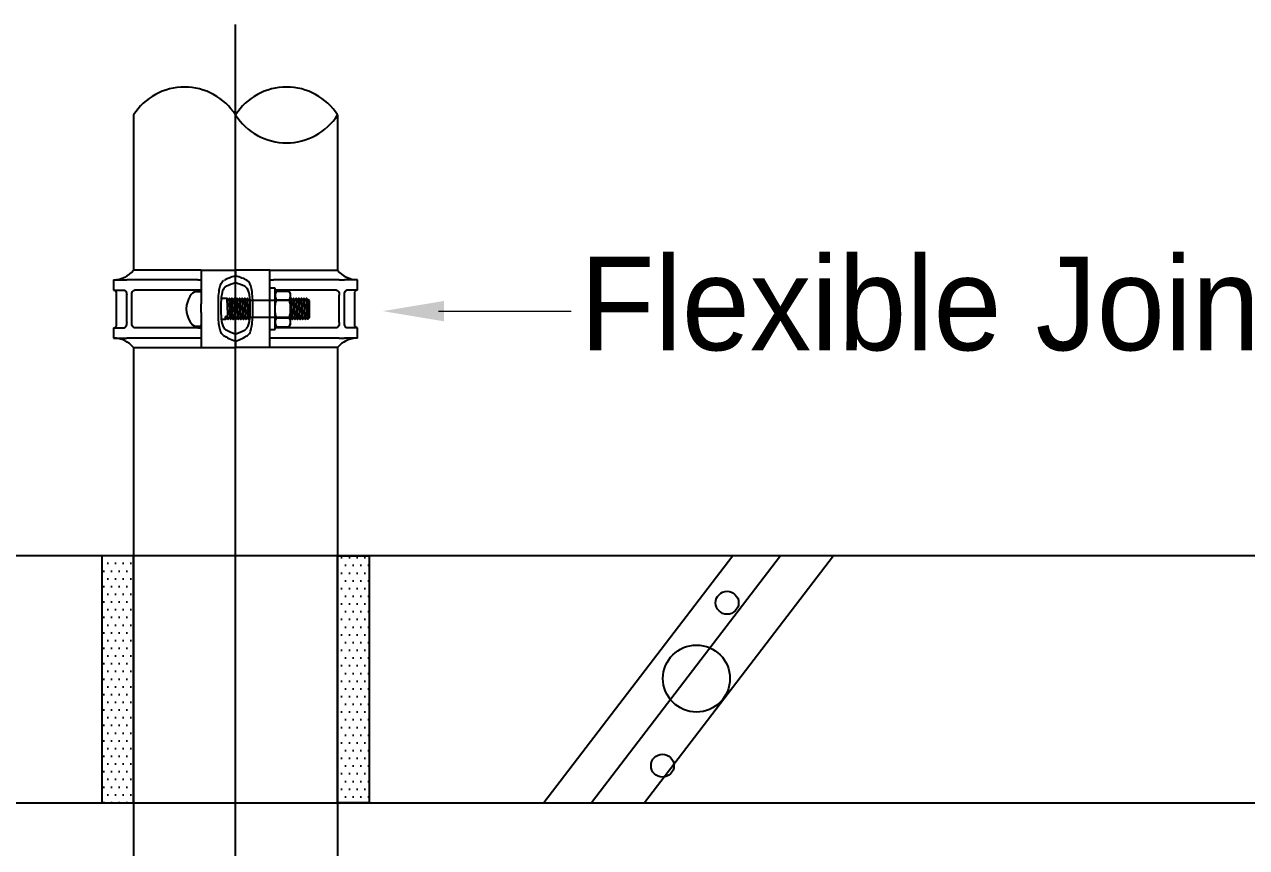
# Model space of a CAD drawing. Header units: millimetres. Extents: x 0 to 42050, y 0 to 29700.
# Drawn here: x 24042 to 25610, y 19708 to 20765 of the extents above; entities that cross this region are included whole.
import ezdxf

# ---------------------------------------------------------------- set-up
doc = ezdxf.new("R2010")
doc.units = ezdxf.units.MM
doc.header["$LTSCALE"] = 50
for name, color, linetype in [('04', 8, 'Continuous'), ('2', 2, 'Continuous'), ('3', 3, 'Continuous'), ('4', 4, 'Continuous'), ('7', 7, 'Continuous'), ('BOLT', 7, 'Continuous'), ('FLEXIBLE_COUPLIN', 7, 'Continuous'), ('NUT', 7, 'Continuous'), ('WASHER', 7, 'Continuous')]:
    doc.layers.add(name, color=color, linetype=linetype)
doc.styles.add('돋움', font='')
doc.styles.get('돋움').set_extended_font_data('Dotum')

msp = doc.modelspace()

# ---------------------------------------------------------------- hatches: boundary and pattern name
at = {"layer": '04'}
h = msp.add_hatch(dxfattribs=at)
h.set_pattern_fill('DOTS', color=256, scale=158.4, angle=360)
h.set_pattern_definition([(360, (-102041.822, 24973.653), (4.95, 9.9), [0, -9.9])])
h.paths.add_polyline_path([(24141.2, 19766), (24181.7, 19766), (24181.7, 20082.8), (24141.2, 20082.8)])
h = msp.add_hatch(dxfattribs=at)
h.set_pattern_fill('DOTS', color=256, scale=158.4, angle=360)
h.set_pattern_definition([(360, (-356889.425, 64828.464), (4.95, 9.9), [0, -9.9])])
h.paths.add_polyline_path([(24483.9, 19766), (24443.4, 19766), (24443.4, 20082.8), (24483.9, 20082.8)])

# ---------------------------------------------------------------- linework, layer by layer
at = {"layer": '04', "elevation": 0}
for points in [[(24141.2, 19766), (24181.7, 19766), (24181.7, 20082.8), (24141.2, 20082.8)], [(24483.9, 19766), (24443.4, 19766), (24443.4, 20082.8), (24483.9, 20082.8)]]:
    msp.add_lwpolyline(points, close=True, dxfattribs=at)
at = {"layer": '2', "color": 2, "lineweight": 0}
msp.add_line((24572.8, 20396.8), (24743.1, 20396.8), dxfattribs=at)
msp.add_solid([(24579.9, 20383.7), (24579.9, 20409.8), (24501.5, 20396.8)], dxfattribs=at)
at = {"layer": '3'}
for p, q in [((24181.7, 20648.5), (24181.7, 20449.2)), ((24443.4, 20648.5), (24443.4, 20449.2)), ((24181.7, 20350.1), (24181.7, 19498.8)), ((24443.4, 20350.1), (24443.4, 19498.8))]:
    msp.add_line(p, q, dxfattribs=at)
for centre, start, end in [((24247.1, 20606.6), 32.6308, 147.3692), ((24378, 20606.6), 32.6308, 147.3692), ((24378, 20690.4), 212.6308, 327.3692)]:
    msp.add_arc(centre, 77.7, start, end, dxfattribs=at)
at = {"layer": '4'}
for p, q in [((24312.5, 18751.4), (24312.5, 20764.7)), ((26375.9, 20082.8), (22107.6, 20082.8)), ((24950.5, 20082.8), (24708.2, 19766)), ((25011.6, 20082.8), (24769.2, 19766)), ((25079.7, 20082.8), (24837.3, 19766)), ((22107.6, 19766), (26375.9, 19766))]:
    msp.add_line(p, q, dxfattribs=at)
for centre, radius in [((24943.2, 20022.5), 14.7), ((24903.9, 19925.3), 43), ((24860.3, 19813.5), 14.7)]:
    msp.add_circle(centre, radius, dxfattribs=at)
at = {"layer": 'BOLT', "color": 150, "linetype": 'Continuous'}
for p, q in [((24267.4, 20421.6), (24261.9, 20421.6)), ((24301.6, 20412.8), (24294.1, 20412.8)), ((24304.9, 20412.8), (24304.3, 20412.8)), ((24305.9, 20412.8), (24305.9, 20386.4)), ((24407.3, 20410.5), (24305.9, 20410.5)), ((24407.3, 20410.5), (24305.9, 20410.5)), ((24407.3, 20410.5), (24305.9, 20410.5)), ((24407.3, 20410.5), (24305.9, 20410.5)), ((24407.3, 20410.5), (24305.9, 20410.5)), ((24407.3, 20410.5), (24305.9, 20410.5)), ((24407.3, 20410.5), (24305.9, 20410.5)), ((24331, 20410.5), (24305.9, 20410.5)), ((24407.3, 20410.5), (24305.9, 20410.5)), ((24407.3, 20410.5), (24305.9, 20410.5)), ((24407.3, 20410.5), (24305.9, 20410.5)), ((24407.3, 20410.5), (24305.9, 20410.5)), ((24407.3, 20410.5), (24305.9, 20410.5)), ((24407.3, 20410.5), (24305.9, 20410.5)), ((24407.3, 20410.5), (24305.9, 20410.5)), ((24308.2, 20412.8), (24307.6, 20412.8)), ((24311.5, 20412.8), (24310.9, 20412.8)), ((24314.8, 20412.8), (24314.2, 20412.8)), ((24318.1, 20412.8), (24317.5, 20412.8)), ((24321.4, 20412.8), (24320.8, 20412.8)), ((24324.7, 20412.8), (24324.1, 20412.8)), ((24328, 20412.8), (24327.4, 20412.8)), ((24331, 20412.8), (24330.7, 20412.8)), ((24384.2, 20412.8), (24383.6, 20412.8)), ((24387.5, 20412.8), (24386.9, 20412.8)), ((24390.8, 20412.8), (24390.2, 20412.8)), ((24394.1, 20412.8), (24393.5, 20412.8)), ((24397.4, 20412.8), (24396.8, 20412.8)), ((24400.7, 20412.8), (24400.1, 20412.8)), ((24404, 20412.8), (24403.4, 20412.8)), ((24406.1, 20411.8), (24405.7, 20411.1)), ((24407.3, 20410.6), (24406.1, 20411.8)), ((24407.3, 20388.6), (24407.3, 20410.6)), ((24294.3, 20386.4), (24299.9, 20386.4)), ((24302.2, 20389.7), (24299.5, 20389.7)), ((24302.6, 20386.4), (24303.2, 20386.4)), ((24407.3, 20388.8), (24305.9, 20388.8)), ((24407.3, 20388.8), (24305.9, 20388.8)), ((24407.3, 20388.8), (24305.9, 20388.8)), ((24407.3, 20388.8), (24305.9, 20388.8)), ((24407.3, 20388.8), (24305.9, 20388.8)), ((24407.3, 20388.8), (24305.9, 20388.8)), ((24407.3, 20388.8), (24305.9, 20388.8)), ((24407.3, 20388.8), (24305.9, 20388.8)), ((24407.3, 20388.8), (24305.9, 20388.8)), ((24407.3, 20388.8), (24305.9, 20388.8)), ((24407.3, 20388.8), (24305.9, 20388.8)), ((24407.3, 20388.8), (24305.9, 20388.8)), ((24407.3, 20388.8), (24305.9, 20388.8)), ((24407.3, 20388.8), (24305.9, 20388.8)), ((24305.9, 20386.4), (24306.5, 20386.4)), ((24309.2, 20386.4), (24309.8, 20386.4)), ((24312.5, 20386.4), (24313.1, 20386.4)), ((24315.8, 20386.4), (24316.4, 20386.4)), ((24319.1, 20386.4), (24319.7, 20386.4)), ((24322.4, 20386.4), (24323, 20386.4)), ((24325.7, 20386.4), (24326.3, 20386.4)), ((24329, 20386.4), (24329.6, 20386.4)), ((24385.2, 20386.4), (24385.8, 20386.4)), ((24388.5, 20386.4), (24389.1, 20386.4)), ((24391.8, 20386.4), (24392.4, 20386.4)), ((24395.1, 20386.4), (24395.7, 20386.4)), ((24398.4, 20386.4), (24399, 20386.4)), ((24401.7, 20386.4), (24402.3, 20386.4)), ((24405.1, 20386.4), (24405.1, 20393.4)), ((24405.1, 20386.4), (24406.4, 20387.8)), ((24406.5, 20387.9), (24406.6, 20388.1)), ((24407, 20388.3), (24407.3, 20388.6)), ((24261.9, 20377.6), (24267.4, 20377.6))]:
    msp.add_line(p, q, dxfattribs=at)
for centre, radius, start, end in [((24267.4, 20420.5), 1.1, 0, 90), ((24302.9, 20411.3), 0.403, 213.2775, 326.629), ((24306.2, 20411.3), 0.403, 213.2775, 326.629), ((24309.5, 20411.3), 0.403, 213.2775, 326.629), ((24312.8, 20411.3), 0.403, 213.2775, 326.629), ((24316.1, 20411.3), 0.403, 213.2775, 326.629), ((24319.4, 20411.3), 0.403, 213.2775, 326.629), ((24322.7, 20411.3), 0.403, 213.2775, 326.629), ((24326, 20411.3), 0.403, 213.2775, 326.629), ((24329.3, 20411.3), 0.403, 213.2775, 326.629), ((24385.5, 20411.3), 0.403, 213.2775, 326.629), ((24388.8, 20411.3), 0.403, 213.2775, 326.629), ((24392.1, 20411.3), 0.403, 213.2775, 326.629), ((24395.4, 20411.3), 0.403, 213.2775, 326.629), ((24398.7, 20411.3), 0.403, 213.2775, 326.629), ((24402, 20411.3), 0.403, 213.2775, 326.629), ((24405.3, 20411.3), 0.403, 213.2775, 326.629), ((24301.3, 20387.9), 0.403, 33.3812, 146.7122), ((24304.6, 20387.9), 0.403, 33.3812, 146.7122), ((24307.9, 20387.9), 0.403, 33.3812, 146.7122), ((24311.2, 20387.9), 0.403, 33.3812, 146.7122), ((24314.5, 20387.9), 0.403, 33.3812, 146.7122), ((24317.8, 20387.9), 0.403, 33.3812, 146.7122), ((24321.1, 20387.9), 0.403, 33.3812, 146.7122), ((24324.4, 20387.9), 0.403, 33.3812, 146.7122), ((24327.7, 20387.9), 0.403, 33.3812, 146.7122), ((24331, 20387.9), 0.403, 85.1474, 146.7122), ((24383.9, 20387.9), 0.403, 33.3812, 146.7122), ((24387.2, 20387.9), 0.403, 33.3812, 146.7122), ((24390.5, 20387.9), 0.403, 33.3812, 146.7122), ((24393.8, 20387.9), 0.403, 33.3812, 146.7122), ((24397.1, 20387.9), 0.403, 33.3812, 146.7122), ((24400.4, 20387.9), 0.403, 33.3812, 146.7122), ((24403.7, 20387.9), 0.403, 33.3812, 146.7122), ((24407, 20387.9), 0.386, 91.3202, 147.8429), ((24267.4, 20378.7), 1.1, 270, 0)]:
    msp.add_arc(centre, radius, start, end, dxfattribs=at)
for centre, start_param, end_param in [((24261.9, 20393), 0, 1.337928), ((24261.9, 20406.2), 1.803665, 3.141593)]:
    msp.add_ellipse(centre, major_axis=(0, 28.6), ratio=0.461538, start_param=start_param, end_param=end_param, dxfattribs=at)
for points, weights, knots in [([(24303.2, 20386.4), (24303.1, 20386.1), (24302.9, 20388.2), (24302.7, 20392), (24302.4, 20399.6), (24302.1, 20407.2), (24301.8, 20411.1), (24301.7, 20412.8), (24301.6, 20412.8)], [0.934257304384, 0.923881844422, 1, 0.866025403784, 1, 0.866025403784, 1, 0.933012701892, 0.933012701892], [0.4199378, 0.4199378, 0.4199378, 0.4686543, 0.4686543, 0.5543996, 0.5543996, 0.6401449, 0.6401449, 0.6830175, 0.6830175, 0.6830175]), ([(24305.9, 20386.4), (24305.8, 20386.4), (24305.6, 20388.2), (24305.4, 20392), (24305.1, 20399.6), (24304.8, 20407.2), (24304.5, 20411.1), (24304.4, 20413.1), (24304.2, 20412.8)], [0.933012701892, 0.933012782955, 1, 0.866025403784, 1, 0.866025403784, 1, 0.923618065451, 0.934330253075], [0.0051023, 0.0051023, 0.0051023, 0.0793839, 0.0793839, 0.2279472, 0.2279472, 0.3765106, 0.3765106, 0.4612099, 0.4612099, 0.4612099]), ([(24305.9, 20393.4), (24305.8, 20396.3), (24305.7, 20399.6), (24305.4, 20407.2), (24305.1, 20411.1), (24305, 20412.8), (24304.9, 20412.8)], [0.933328745065, 0.93761388416, 1, 0.866025403784, 1, 0.933012701892, 0.933012701892], [0, 0, 0, 0.0399278, 0.0399278, 0.1256731, 0.1256731, 0.1685458, 0.1685458, 0.1685458]), ([(24309.2, 20386.4), (24309.1, 20386.4), (24308.9, 20388.2), (24308.7, 20392), (24308.4, 20399.6), (24308.1, 20407.2), (24307.8, 20411.1), (24307.7, 20413.1), (24307.5, 20412.8)], [0.933012701892, 0.933012701892, 1, 0.866025403784, 1, 0.866025403784, 1, 0.923618065451, 0.934330253075], [0.96685746, 0.96685746, 0.96685746, 0.96963524, 0.96963524, 0.9751908, 0.9751908, 0.98074635, 0.98074635, 0.9839137, 0.9839137, 0.9839137]), ([(24309.9, 20386.4), (24309.7, 20386.1), (24309.5, 20388.2), (24309.3, 20392), (24309, 20399.6), (24308.7, 20407.2), (24308.4, 20411.1), (24308.3, 20412.8), (24308.2, 20412.8)], [0.934257304384, 0.923881844422, 1, 0.866025403784, 1, 0.866025403784, 1, 0.933012701892, 0.933012701892], [0.96054168, 0.96054168, 0.96054168, 0.96369809, 0.96369809, 0.96925365, 0.96925365, 0.9748092, 0.9748092, 0.97758698, 0.97758698, 0.97758698]), ([(24312.5, 20386.4), (24312.4, 20386.4), (24312.2, 20388.2), (24312, 20392), (24311.7, 20399.6), (24311.4, 20407.2), (24311.1, 20411.1), (24311, 20413.1), (24310.8, 20412.8)], [0.933012701892, 0.933012701892, 1, 0.866025403784, 1, 0.866025403784, 1, 0.923618065451, 0.934330253075], [0.93352413, 0.93352413, 0.93352413, 0.93630191, 0.93630191, 0.94185746, 0.94185746, 0.94741302, 0.94741302, 0.95058037, 0.95058037, 0.95058037]), ([(24313.2, 20386.4), (24313, 20386.1), (24312.8, 20388.2), (24312.6, 20392), (24312.3, 20399.6), (24312, 20407.2), (24311.7, 20411.1), (24311.6, 20412.8), (24311.5, 20412.8)], [0.934257304384, 0.923881844422, 1, 0.866025403784, 1, 0.866025403784, 1, 0.933012701892, 0.933012701892], [0.92720835, 0.92720835, 0.92720835, 0.93036476, 0.93036476, 0.93592031, 0.93592031, 0.94147587, 0.94147587, 0.94425365, 0.94425365, 0.94425365]), ([(24315.8, 20386.4), (24315.7, 20386.4), (24315.6, 20388.2), (24315.3, 20392), (24315, 20399.6), (24314.7, 20407.2), (24314.5, 20411.1), (24314.3, 20413.1), (24314.1, 20412.8)], [0.933012701892, 0.933012701892, 1, 0.866025403784, 1, 0.866025403784, 1, 0.923618065451, 0.934330253075], [0.9001908, 0.9001908, 0.9001908, 0.90296858, 0.90296858, 0.90852413, 0.90852413, 0.91407969, 0.91407969, 0.91724703, 0.91724703, 0.91724703]), ([(24316.5, 20386.4), (24316.3, 20386.1), (24316.1, 20388.2), (24315.9, 20392), (24315.6, 20399.6), (24315.3, 20407.2), (24315, 20411.1), (24314.9, 20412.8), (24314.8, 20412.8)], [0.934257304384, 0.923881844422, 1, 0.866025403784, 1, 0.866025403784, 1, 0.933012701892, 0.933012701892], [0.89387501, 0.89387501, 0.89387501, 0.89703142, 0.89703142, 0.90258698, 0.90258698, 0.90814254, 0.90814254, 0.91092031, 0.91092031, 0.91092031]), ([(24319.1, 20386.4), (24319, 20386.4), (24318.9, 20388.2), (24318.6, 20392), (24318.3, 20399.6), (24318, 20407.2), (24317.8, 20411.1), (24317.6, 20413.1), (24317.4, 20412.8)], [0.933012701892, 0.933012701892, 1, 0.866025403784, 1, 0.866025403784, 1, 0.923618065451, 0.934330253075], [0.86685746, 0.86685746, 0.86685746, 0.86963524, 0.86963524, 0.8751908, 0.8751908, 0.88074635, 0.88074635, 0.8839137, 0.8839137, 0.8839137]), ([(24319.8, 20386.4), (24319.6, 20386.1), (24319.4, 20388.2), (24319.2, 20392), (24318.9, 20399.6), (24318.6, 20407.2), (24318.3, 20411.1), (24318.2, 20412.8), (24318.1, 20412.8)], [0.934257304384, 0.923881844422, 1, 0.866025403784, 1, 0.866025403784, 1, 0.933012701892, 0.933012701892], [0.86054168, 0.86054168, 0.86054168, 0.86369809, 0.86369809, 0.86925365, 0.86925365, 0.8748092, 0.8748092, 0.87758698, 0.87758698, 0.87758698]), ([(24322.4, 20386.4), (24322.3, 20386.4), (24322.2, 20388.2), (24321.9, 20392), (24321.6, 20399.6), (24321.3, 20407.2), (24321.1, 20411.1), (24320.9, 20413.1), (24320.7, 20412.8)], [0.933012701892, 0.933012701892, 1, 0.866025403784, 1, 0.866025403784, 1, 0.923618065451, 0.934330253075], [0.83352413, 0.83352413, 0.83352413, 0.83630191, 0.83630191, 0.84185746, 0.84185746, 0.84741302, 0.84741302, 0.85058037, 0.85058037, 0.85058037]), ([(24323.1, 20386.4), (24322.9, 20386.1), (24322.8, 20388.2), (24322.5, 20392), (24322.2, 20399.6), (24321.9, 20407.2), (24321.6, 20411.1), (24321.5, 20412.8), (24321.4, 20412.8)], [0.934257304384, 0.923881844422, 1, 0.866025403784, 1, 0.866025403784, 1, 0.933012701892, 0.933012701892], [0.82720835, 0.82720835, 0.82720835, 0.83036476, 0.83036476, 0.83592031, 0.83592031, 0.84147587, 0.84147587, 0.84425365, 0.84425365, 0.84425365]), ([(24325.7, 20386.4), (24325.6, 20386.4), (24325.5, 20388.2), (24325.2, 20392), (24324.9, 20399.6), (24324.6, 20407.2), (24324.4, 20411.1), (24324.2, 20413.1), (24324, 20412.8)], [0.933012701892, 0.933012701892, 1, 0.866025403784, 1, 0.866025403784, 1, 0.923618065451, 0.934330253075], [0.8001908, 0.8001908, 0.8001908, 0.80296858, 0.80296858, 0.80852413, 0.80852413, 0.81407969, 0.81407969, 0.81724703, 0.81724703, 0.81724703]), ([(24326.4, 20386.4), (24326.2, 20386.1), (24326.1, 20388.2), (24325.8, 20392), (24325.5, 20399.6), (24325.2, 20407.2), (24325, 20411.1), (24324.8, 20412.8), (24324.7, 20412.8)], [0.934257304384, 0.923881844422, 1, 0.866025403784, 1, 0.866025403784, 1, 0.933012701892, 0.933012701892], [0.79387501, 0.79387501, 0.79387501, 0.79703142, 0.79703142, 0.80258698, 0.80258698, 0.80814254, 0.80814254, 0.81092031, 0.81092031, 0.81092031]), ([(24329, 20386.4), (24328.9, 20386.4), (24328.8, 20388.2), (24328.5, 20392), (24328.2, 20399.6), (24327.9, 20407.2), (24327.7, 20411.1), (24327.5, 20413.1), (24327.3, 20412.8)], [0.933012701892, 0.933012701892, 1, 0.866025403784, 1, 0.866025403784, 1, 0.923618065451, 0.934330253075], [0.76685746, 0.76685746, 0.76685746, 0.76963524, 0.76963524, 0.7751908, 0.7751908, 0.78074635, 0.78074635, 0.7839137, 0.7839137, 0.7839137]), ([(24329.7, 20386.4), (24329.5, 20386.1), (24329.4, 20388.2), (24329.1, 20392), (24328.8, 20399.6), (24328.5, 20407.2), (24328.3, 20411.1), (24328.1, 20412.8), (24328, 20412.8)], [0.934257304384, 0.923881844422, 1, 0.866025403784, 1, 0.866025403784, 1, 0.933012701892, 0.933012701892], [0.76054168, 0.76054168, 0.76054168, 0.76369809, 0.76369809, 0.76925365, 0.76925365, 0.7748092, 0.7748092, 0.77758698, 0.77758698, 0.77758698]), ([(24331.3, 20405.6), (24331.1, 20409.1), (24331, 20411.1), (24330.8, 20413.1), (24330.7, 20412.8)], [0.933618908008, 0.926640252616, 1, 0.923618065451, 0.934330253075], [0.744370995, 0.744370995, 0.744370995, 0.747413021, 0.747413021, 0.750580368, 0.750580368, 0.750580368]), ([(24385.2, 20386.4), (24385.1, 20386.4), (24384.9, 20388.2), (24384.7, 20392), (24384.4, 20399.6), (24384.1, 20407.2), (24383.8, 20411.1), (24383.7, 20413.1), (24383.5, 20412.8)], [0.933012701892, 0.933012701892, 1, 0.866025403784, 1, 0.866025403784, 1, 0.923618065451, 0.934330253075], [0.2001908, 0.2001908, 0.2001908, 0.20296858, 0.20296858, 0.20852413, 0.20852413, 0.21407969, 0.21407969, 0.21724703, 0.21724703, 0.21724703]), ([(24385.8, 20386.4), (24385.7, 20386.1), (24385.5, 20388.2), (24385.3, 20392), (24385, 20399.6), (24384.7, 20407.2), (24384.4, 20411.1), (24384.3, 20412.8), (24384.2, 20412.8)], [0.934257304384, 0.923881844422, 1, 0.866025403784, 1, 0.866025403784, 1, 0.933012701892, 0.933012701892], [0.19387501, 0.19387501, 0.19387501, 0.19703142, 0.19703142, 0.20258698, 0.20258698, 0.20814254, 0.20814254, 0.21092031, 0.21092031, 0.21092031]), ([(24388.5, 20386.4), (24388.4, 20386.4), (24388.2, 20388.2), (24388, 20392), (24387.7, 20399.6), (24387.4, 20407.2), (24387.1, 20411.1), (24387, 20413.1), (24386.8, 20412.8)], [0.933012701892, 0.933012701892, 1, 0.866025403784, 1, 0.866025403784, 1, 0.923618065451, 0.934330253075], [0.16685746, 0.16685746, 0.16685746, 0.16963524, 0.16963524, 0.1751908, 0.1751908, 0.18074635, 0.18074635, 0.1839137, 0.1839137, 0.1839137]), ([(24389.1, 20386.4), (24389, 20386.1), (24388.8, 20388.2), (24388.6, 20392), (24388.3, 20399.6), (24388, 20407.2), (24387.7, 20411.1), (24387.6, 20412.8), (24387.5, 20412.8)], [0.934257304384, 0.923881844422, 1, 0.866025403784, 1, 0.866025403784, 1, 0.933012701892, 0.933012701892], [0.16054168, 0.16054168, 0.16054168, 0.16369809, 0.16369809, 0.16925365, 0.16925365, 0.1748092, 0.1748092, 0.17758698, 0.17758698, 0.17758698]), ([(24391.8, 20386.4), (24391.7, 20386.4), (24391.5, 20388.2), (24391.3, 20392), (24391, 20399.6), (24390.7, 20407.2), (24390.4, 20411.1), (24390.3, 20413.1), (24390.1, 20412.8)], [0.933012701892, 0.933012701892, 1, 0.866025403784, 1, 0.866025403784, 1, 0.923618065451, 0.934330253075], [0.13352413, 0.13352413, 0.13352413, 0.13630191, 0.13630191, 0.14185746, 0.14185746, 0.14741302, 0.14741302, 0.15058037, 0.15058037, 0.15058037]), ([(24392.5, 20386.4), (24392.3, 20386.1), (24392.1, 20388.2), (24391.9, 20392), (24391.6, 20399.6), (24391.3, 20407.2), (24391, 20411.1), (24390.9, 20412.8), (24390.8, 20412.8)], [0.934257304384, 0.923881844422, 1, 0.866025403784, 1, 0.866025403784, 1, 0.933012701892, 0.933012701892], [0.12720835, 0.12720835, 0.12720835, 0.13036476, 0.13036476, 0.13592031, 0.13592031, 0.14147587, 0.14147587, 0.14425365, 0.14425365, 0.14425365]), ([(24395.1, 20386.4), (24395, 20386.4), (24394.8, 20388.2), (24394.6, 20392), (24394.3, 20399.6), (24394, 20407.2), (24393.7, 20411.1), (24393.6, 20413.1), (24393.4, 20412.8)], [0.933012701892, 0.933012701892, 1, 0.866025403784, 1, 0.866025403784, 1, 0.923618065451, 0.934330253075], [0.1001908, 0.1001908, 0.1001908, 0.10296858, 0.10296858, 0.10852413, 0.10852413, 0.11407969, 0.11407969, 0.11724703, 0.11724703, 0.11724703]), ([(24395.8, 20386.4), (24395.6, 20386.1), (24395.4, 20388.2), (24395.2, 20392), (24394.9, 20399.6), (24394.6, 20407.2), (24394.3, 20411.1), (24394.2, 20412.8), (24394.1, 20412.8)], [0.934257304384, 0.923881844422, 1, 0.866025403784, 1, 0.866025403784, 1, 0.933012701892, 0.933012701892], [0.09387501, 0.09387501, 0.09387501, 0.09703142, 0.09703142, 0.10258698, 0.10258698, 0.10814254, 0.10814254, 0.11092031, 0.11092031, 0.11092031]), ([(24398.4, 20386.4), (24398.3, 20386.4), (24398.2, 20388.2), (24397.9, 20392), (24397.6, 20399.6), (24397.3, 20407.2), (24397.1, 20411.1), (24396.9, 20413.1), (24396.7, 20412.8)], [0.933012701892, 0.933012701892, 1, 0.866025403784, 1, 0.866025403784, 1, 0.923618065451, 0.934330253075], [0.06685746, 0.06685746, 0.06685746, 0.06963524, 0.06963524, 0.0751908, 0.0751908, 0.08074635, 0.08074635, 0.0839137, 0.0839137, 0.0839137]), ([(24399.1, 20386.4), (24398.9, 20386.1), (24398.7, 20388.2), (24398.5, 20392), (24398.2, 20399.6), (24397.9, 20407.2), (24397.6, 20411.1), (24397.5, 20412.8), (24397.4, 20412.8)], [0.934257304384, 0.923881844422, 1, 0.866025403784, 1, 0.866025403784, 1, 0.933012701892, 0.933012701892], [0.06054168, 0.06054168, 0.06054168, 0.06369809, 0.06369809, 0.06925365, 0.06925365, 0.0748092, 0.0748092, 0.07758698, 0.07758698, 0.07758698]), ([(24401.7, 20386.4), (24401.6, 20386.4), (24401.5, 20388.2), (24401.2, 20392), (24400.9, 20399.6), (24400.6, 20407.2), (24400.4, 20411.1), (24400.2, 20413.1), (24400, 20412.8)], [0.933012701892, 0.933012701892, 1, 0.866025403784, 1, 0.866025403784, 1, 0.923618065451, 0.934330253075], [0.03352413, 0.03352413, 0.03352413, 0.03630191, 0.03630191, 0.04185746, 0.04185746, 0.04741302, 0.04741302, 0.05058037, 0.05058037, 0.05058037]), ([(24402.4, 20386.4), (24402.2, 20386.1), (24402, 20388.2), (24401.8, 20392), (24401.5, 20399.6), (24401.2, 20407.2), (24400.9, 20411.1), (24400.8, 20412.8), (24400.7, 20412.8)], [0.934257304384, 0.923881844422, 1, 0.866025403784, 1, 0.866025403784, 1, 0.933012701892, 0.933012701892], [0.02720835, 0.02720835, 0.02720835, 0.03036476, 0.03036476, 0.03592031, 0.03592031, 0.04147587, 0.04147587, 0.04425365, 0.04425365, 0.04425365]), ([(24405.1, 20386.4), (24404.9, 20386.3), (24404.8, 20388.2), (24404.5, 20392), (24404.2, 20399.6), (24403.9, 20407.2), (24403.7, 20411.1), (24403.5, 20413.1), (24403.3, 20412.8)], [0.933328745065, 0.928411519625, 1, 0.866025403784, 1, 0.866025403784, 1, 0.923618065451, 0.934330253075], [0, 0, 0, 0.00296858, 0.00296858, 0.00852413, 0.00852413, 0.01407969, 0.01407969, 0.01724703, 0.01724703, 0.01724703]), ([(24405.1, 20393.4), (24404.9, 20396.3), (24404.8, 20399.6), (24404.5, 20407.2), (24404.2, 20411.1), (24404.1, 20412.8), (24404, 20412.8)], [0.933328745065, 0.93761388416, 1, 0.866025403784, 1, 0.933012701892, 0.933012701892], [0, 0, 0, 0.00258698, 0.00258698, 0.00814254, 0.00814254, 0.01092031, 0.01092031, 0.01092031]), ([(24299.9, 20386.4), (24299.8, 20386.1), (24299.6, 20388.2), (24299.6, 20388.8), (24299.5, 20389.7)], [0.934257304384, 0.923881844422, 1, 0.97363492264, 0.957646697666], [0.93440955, 0.93440955, 0.93440955, 0.98312605, 0.98312605, 1, 1, 1]), ([(24302.6, 20386.4), (24302.5, 20386.4), (24302.3, 20388.2), (24302.3, 20388.8), (24302.2, 20389.7)], [0.933012701892, 0.933012701892, 1, 0.973634922745, 0.957646697793], [0.8964823, 0.8964823, 0.8964823, 0.970764, 0.970764, 1, 1, 1]), ([(24306.5, 20386.4), (24306.4, 20386.1), (24306.2, 20388.2), (24306.1, 20390.1), (24305.9, 20393.4)], [0.934257304384, 0.923881844422, 1, 0.928411519625, 0.933328745065], [0.993875015, 0.993875015, 0.993875015, 0.997031424, 0.997031424, 1, 1, 1])]:
    msp.add_rational_spline(points, weights, degree=2, knots=knots, dxfattribs=at)
for points in [[(24302.6, 20411.1), (24302.2, 20411.7), (24301.9, 20412.2), (24301.6, 20412.8)], [(24304.2, 20412.8), (24303.9, 20412.2), (24303.6, 20411.7), (24303.2, 20411.1)], [(24305.9, 20411.1), (24305.5, 20411.7), (24305.2, 20412.2), (24304.9, 20412.8)], [(24307.5, 20412.8), (24307.2, 20412.2), (24306.9, 20411.7), (24306.5, 20411.1)], [(24309.2, 20411.1), (24308.9, 20411.7), (24308.5, 20412.2), (24308.2, 20412.8)], [(24310.8, 20412.8), (24310.5, 20412.2), (24310.2, 20411.7), (24309.8, 20411.1)], [(24312.5, 20411.1), (24312.2, 20411.7), (24311.8, 20412.2), (24311.5, 20412.8)], [(24314.1, 20412.8), (24313.8, 20412.2), (24313.5, 20411.7), (24313.2, 20411.1)], [(24315.8, 20411.1), (24315.5, 20411.7), (24315.1, 20412.2), (24314.8, 20412.8)], [(24317.4, 20412.8), (24317.1, 20412.2), (24316.8, 20411.7), (24316.5, 20411.1)], [(24319.1, 20411.1), (24318.8, 20411.7), (24318.4, 20412.2), (24318.1, 20412.8)], [(24320.7, 20412.8), (24320.4, 20412.2), (24320.1, 20411.7), (24319.8, 20411.1)], [(24322.4, 20411.1), (24322.1, 20411.7), (24321.7, 20412.2), (24321.4, 20412.8)], [(24324, 20412.8), (24323.7, 20412.2), (24323.4, 20411.7), (24323.1, 20411.1)], [(24325.7, 20411.1), (24325.4, 20411.7), (24325, 20412.2), (24324.7, 20412.8)], [(24327.3, 20412.8), (24327, 20412.2), (24326.7, 20411.7), (24326.4, 20411.1)], [(24329, 20411.1), (24328.7, 20411.7), (24328.3, 20412.2), (24328, 20412.8)], [(24330.7, 20412.8), (24330.3, 20412.2), (24330, 20411.7), (24329.7, 20411.1)], [(24383.5, 20412.8), (24383.4, 20412.5), (24383.2, 20412.2), (24383, 20412)], [(24385.2, 20411.1), (24384.8, 20411.7), (24384.5, 20412.2), (24384.2, 20412.8)], [(24386.8, 20412.8), (24386.5, 20412.2), (24386.2, 20411.7), (24385.8, 20411.1)], [(24388.5, 20411.1), (24388.1, 20411.7), (24387.8, 20412.2), (24387.5, 20412.8)], [(24390.1, 20412.8), (24389.8, 20412.2), (24389.5, 20411.7), (24389.1, 20411.1)], [(24391.8, 20411.1), (24391.5, 20411.7), (24391.1, 20412.2), (24390.8, 20412.8)], [(24393.4, 20412.8), (24393.1, 20412.2), (24392.8, 20411.7), (24392.4, 20411.1)], [(24395.1, 20411.1), (24394.8, 20411.7), (24394.4, 20412.2), (24394.1, 20412.8)], [(24396.7, 20412.8), (24396.4, 20412.2), (24396.1, 20411.7), (24395.8, 20411.1)], [(24398.4, 20411.1), (24398.1, 20411.7), (24397.7, 20412.2), (24397.4, 20412.8)], [(24400, 20412.8), (24399.7, 20412.2), (24399.4, 20411.7), (24399.1, 20411.1)], [(24401.7, 20411.1), (24401.4, 20411.7), (24401, 20412.2), (24400.7, 20412.8)], [(24403.3, 20412.8), (24403, 20412.2), (24402.7, 20411.7), (24402.4, 20411.1)], [(24405, 20411.1), (24404.7, 20411.7), (24404.3, 20412.2), (24404, 20412.8)], [(24299.9, 20386.4), (24300.3, 20387), (24300.6, 20387.6), (24300.9, 20388.1)], [(24301.5, 20388.4), (24301.8, 20387.8), (24302.2, 20387.2), (24302.5, 20386.7)], [(24303.2, 20386.4), (24303.6, 20387), (24303.9, 20387.6), (24304.2, 20388.1)], [(24304.8, 20388.4), (24305.1, 20387.8), (24305.5, 20387.2), (24305.8, 20386.7)], [(24306.5, 20386.4), (24306.9, 20387), (24307.2, 20387.6), (24307.5, 20388.1)], [(24308.1, 20388.4), (24308.5, 20387.8), (24308.8, 20387.2), (24309.1, 20386.7)], [(24309.9, 20386.4), (24310.2, 20387), (24310.5, 20387.6), (24310.8, 20388.1)], [(24311.4, 20388.4), (24311.8, 20387.8), (24312.1, 20387.2), (24312.4, 20386.7)], [(24313.2, 20386.4), (24313.5, 20387), (24313.8, 20387.6), (24314.1, 20388.1)], [(24314.7, 20388.4), (24315.1, 20387.8), (24315.4, 20387.2), (24315.7, 20386.7)], [(24316.5, 20386.4), (24316.8, 20387), (24317.1, 20387.6), (24317.4, 20388.1)], [(24318, 20388.4), (24318.4, 20387.8), (24318.7, 20387.2), (24319, 20386.7)], [(24319.8, 20386.4), (24320.1, 20387), (24320.4, 20387.6), (24320.7, 20388.1)], [(24321.3, 20388.4), (24321.7, 20387.8), (24322, 20387.2), (24322.3, 20386.7)], [(24323.1, 20386.4), (24323.4, 20387), (24323.7, 20387.6), (24324, 20388.1)], [(24324.6, 20388.4), (24325, 20387.8), (24325.3, 20387.2), (24325.6, 20386.7)], [(24326.4, 20386.4), (24326.7, 20387), (24327, 20387.6), (24327.3, 20388.1)], [(24328, 20388.4), (24328.3, 20387.8), (24328.6, 20387.2), (24328.9, 20386.7)], [(24329.7, 20386.4), (24330, 20387), (24330.3, 20387.6), (24330.7, 20388.1)], [(24383, 20387.3), (24383.2, 20387.6), (24383.4, 20387.8), (24383.5, 20388.1)], [(24384.1, 20388.4), (24384.4, 20387.8), (24384.8, 20387.2), (24385.1, 20386.7)], [(24385.8, 20386.4), (24386.2, 20387), (24386.5, 20387.6), (24386.8, 20388.1)], [(24387.4, 20388.4), (24387.7, 20387.8), (24388.1, 20387.2), (24388.4, 20386.7)], [(24389.1, 20386.4), (24389.5, 20387), (24389.8, 20387.6), (24390.1, 20388.1)], [(24390.7, 20388.4), (24391.1, 20387.8), (24391.4, 20387.2), (24391.7, 20386.7)], [(24392.5, 20386.4), (24392.8, 20387), (24393.1, 20387.6), (24393.4, 20388.1)], [(24394, 20388.4), (24394.4, 20387.8), (24394.7, 20387.2), (24395, 20386.7)], [(24395.8, 20386.4), (24396.1, 20387), (24396.4, 20387.6), (24396.7, 20388.1)], [(24397.3, 20388.4), (24397.7, 20387.8), (24398, 20387.2), (24398.3, 20386.7)], [(24399.1, 20386.4), (24399.4, 20387), (24399.7, 20387.6), (24400, 20388.1)], [(24400.6, 20388.4), (24401, 20387.8), (24401.3, 20387.2), (24401.6, 20386.7)], [(24402.4, 20386.4), (24402.7, 20387), (24403, 20387.6), (24403.3, 20388.1)], [(24403.9, 20388.4), (24404.3, 20387.8), (24404.6, 20387.2), (24404.9, 20386.7)]]:
    msp.add_open_spline(points, degree=3, dxfattribs=at)
for points, knots in [([(24406.1, 20411.8), (24406.2, 20411.7), (24406.2, 20410.9), (24406.4, 20407.7), (24406.4, 20405.4), (24406.6, 20400.3), (24406.7, 20397.6), (24406.7, 20395.2)], [0.6285294, 0.6285294, 0.6285294, 0.6285294, 0.75, 0.75, 0.875, 0.875, 1, 1, 1, 1]), ([(24406.5, 20387.9), (24406.3, 20387.5), (24406.1, 20387.7), (24405.6, 20389.3), (24405.3, 20391.1), (24405.1, 20393.4)], [0.126056, 0.126056, 0.126056, 0.126056, 0.5, 0.5, 1, 1, 1, 1]), ([(24406.7, 20395.2), (24406.8, 20392.5), (24406.9, 20390.4), (24406.9, 20388.7), (24407, 20388.4), (24407, 20388.3), (24407, 20388.3), (24407, 20388.3)], [0, 0, 0, 0, 0.5, 0.5, 0.75, 0.75, 0.7730544, 0.7730544, 0.7730544, 0.7730544])]:
    msp.add_open_spline(points, degree=3, knots=knots, dxfattribs=at)
at = {"layer": 'FLEXIBLE_COUPLIN', "color": 150, "linetype": 'Continuous'}
for p, q in [((24268.5, 20449.2), (24181.7, 20449.2)), ((24268.5, 20449.2), (24268.5, 20436.2)), ((24268.5, 20449.2), (24312.5, 20449.2)), ((24312.5, 20442.1), (24312.5, 20449.2)), ((24312.5, 20449.2), (24312.5, 20442.1)), ((24356.6, 20449.2), (24312.5, 20449.2)), ((24356.6, 20449.2), (24443.4, 20449.2)), ((24356.6, 20436.2), (24356.6, 20449.2)), ((24155.9, 20437.1), (24172.9, 20437.1)), ((24155.9, 20437.1), (24155.9, 20423.8)), ((24179.4, 20437.1), (24172.9, 20437.1)), ((24264, 20437.1), (24179.4, 20437.1)), ((24268.5, 20436.2), (24268.5, 20406.2)), ((24312.5, 20433), (24312.2, 20433)), ((24312.5, 20433), (24312.5, 20442.1)), ((24312.5, 20433), (24312.5, 20442.1)), ((24312.5, 20426.5), (24312.5, 20433)), ((24312.5, 20426.5), (24312.5, 20433)), ((24312.9, 20433), (24312.5, 20433)), ((24356.6, 20406.2), (24356.6, 20436.2)), ((24445.7, 20437.1), (24361.1, 20437.1)), ((24445.7, 20437.1), (24452.2, 20437.1)), ((24469.2, 20437.1), (24452.2, 20437.1)), ((24469.2, 20423.8), (24469.2, 20437.1)), ((24155.9, 20423.8), (24170.1, 20423.8)), ((24159.2, 20421.6), (24159.2, 20377.6)), ((24172.9, 20382), (24172.9, 20417.2)), ((24179.4, 20382), (24179.4, 20417.2)), ((24264, 20423.8), (24183, 20423.8)), ((24265.9, 20423.8), (24264, 20423.8)), ((24312.5, 20411), (24312.5, 20426.5)), ((24312.5, 20411), (24312.5, 20426.5)), ((24442.1, 20423.8), (24363.2, 20423.8)), ((24445.7, 20382), (24445.7, 20417.2)), ((24452.2, 20382), (24452.2, 20417.2)), ((24469.2, 20423.8), (24455, 20423.8)), ((24465.8, 20377.6), (24465.8, 20421.6)), ((24268.5, 20395.2), (24268.5, 20406.2)), ((24290.5, 20395.2), (24290.5, 20406.2)), ((24293.8, 20407.3), (24293.8, 20394)), ((24331.3, 20394), (24331.3, 20407.3)), ((24334.6, 20395.2), (24334.6, 20406.2)), ((24356.6, 20395.2), (24356.6, 20406.2)), ((24268.5, 20395.2), (24268.5, 20365.5)), ((24312.5, 20374), (24312.5, 20386.4)), ((24312.5, 20374), (24312.5, 20386.4)), ((24356.6, 20365.5), (24356.6, 20395.2)), ((24155.9, 20375.4), (24170.1, 20375.4)), ((24155.9, 20375.4), (24155.9, 20362.2)), ((24264, 20375.4), (24183, 20375.4)), ((24264, 20375.4), (24265.9, 20375.4)), ((24312, 20367.6), (24312.5, 20367.5)), ((24312.5, 20370.8), (24312.5, 20374.9)), ((24312.5, 20367.5), (24312.5, 20374)), ((24312.5, 20367.5), (24312.5, 20374)), ((24312.5, 20367.5), (24313.1, 20367.6)), ((24312.5, 20358.3), (24312.5, 20367.5)), ((24312.5, 20358.3), (24312.5, 20367.5)), ((24442.1, 20375.4), (24363.2, 20375.4)), ((24469.2, 20375.4), (24455, 20375.4)), ((24469.2, 20362.2), (24469.2, 20375.4)), ((24155.9, 20362.2), (24172.9, 20362.2)), ((24179.4, 20362.2), (24172.9, 20362.2)), ((24264, 20362.2), (24179.4, 20362.2)), ((24268.5, 20365.5), (24268.5, 20350.1)), ((24312.5, 20350.1), (24312.5, 20358.3)), ((24312.5, 20358.3), (24312.5, 20350.1)), ((24356.6, 20350.1), (24356.6, 20365.5)), ((24445.7, 20362.2), (24361.1, 20362.2)), ((24445.7, 20362.2), (24452.2, 20362.2)), ((24469.2, 20362.2), (24452.2, 20362.2)), ((24181.7, 20350.1), (24268.5, 20350.1)), ((24268.5, 20350.1), (24312.5, 20350.1)), ((24356.6, 20350.1), (24312.5, 20350.1)), ((24443.4, 20350.1), (24356.6, 20350.1))]:
    msp.add_line(p, q, dxfattribs=at)
for centre, radius, start, end in [((24156.1, 20470.1), 33, 270.3498, 320.7049), ((24469, 20470.1), 33, 219.2951, 269.6502), ((24157, 20421.6), 2.2, 0, 90), ((24266.1, 20421), 2.86, 60.703, 93.3192), ((24266.3, 20421.6), 2.2, 0, 56.7362), ((24468.1, 20421.6), 2.2, 90, 180), ((24157, 20377.6), 2.2, 270, 0), ((24266.1, 20378.2), 2.86, 266.6808, 299.297), ((24266.3, 20377.6), 2.2, 303.2638, 0), ((24468.1, 20377.6), 2.2, 180, 270), ((24156.1, 20329.1), 33, 39.2951, 89.6502), ((24469, 20329.1), 33, 90.3498, 140.7049)]:
    msp.add_arc(centre, radius, start, end, dxfattribs=at)
for centre, major_axis, ratio, start_param, end_param in [((24398.8, 20425.8), (-110.1, 0), 0.237675, -0.670705, -0.40802), ((24398.8, 20416.8), (-110.1, 0), 0.237675, -0.665769, -0.4727), ((24226.3, 20425.8), (110.1, 0), 0.237675, 0.40802, 0.670705), ((24226.3, 20416.8), (110.1, 0), 0.237675, 0.4727, 0.665769), ((24398.8, 20386.5), (-110.1, 0), 0.277686, 0.464556, 0.663), ((24226.3, 20386.5), (110.1, 0), 0.277686, -0.663, -0.464556), ((24398.8, 20377.3), (-110.1, 0), 0.277686, 0.396965, 0.670705), ((24226.3, 20377.3), (110.1, 0), 0.277686, -0.670705, -0.396965)]:
    msp.add_ellipse(centre, major_axis=major_axis, ratio=ratio, start_param=start_param, end_param=end_param, dxfattribs=at)
for points, knots in [([(24264, 20437.1), (24264.6, 20437.1), (24265.2, 20437.1), (24266.4, 20437.1), (24266.8, 20437.1), (24267.4, 20437.1), (24267.6, 20437.1), (24267.9, 20437.2), (24268.1, 20437.2), (24268.3, 20437.2), (24268.4, 20437.3), (24268.5, 20437.3), (24268.5, 20437.4), (24268.5, 20437.4)], [0, 0, 0, 0, 0.25, 0.25, 0.5, 0.5, 0.625, 0.625, 0.75, 0.75, 0.875, 0.875, 1, 1, 1, 1]), ([(24290.5, 20406.2), (24290.5, 20409.8), (24290.6, 20413.2), (24291.1, 20419.9), (24291.5, 20422.9), (24293.1, 20431.1), (24295, 20434.7), (24297.7, 20436.2)], [0, 0, 0, 0, 0.25, 0.25, 0.5, 0.5, 1, 1, 1, 1]), ([(24334.6, 20406.2), (24334.6, 20409.8), (24334.5, 20413.2), (24334, 20419.9), (24333.6, 20422.9), (24332, 20431.1), (24330.1, 20434.7), (24327.4, 20436.2)], [0, 0, 0, 0, 0.25, 0.25, 0.5, 0.5, 1, 1, 1, 1]), ([(24356.6, 20437.4), (24356.6, 20437.3), (24356.7, 20437.3), (24357.1, 20437.1), (24357.4, 20437.1), (24358, 20437.1), (24358.3, 20437.1), (24358.7, 20437.1), (24359, 20437.1), (24359.6, 20437.1), (24359.9, 20437.1), (24360.5, 20437.1), (24360.8, 20437.1), (24361.1, 20437.1)], [0, 0, 0, 0, 0.25, 0.25, 0.5, 0.5, 0.625, 0.625, 0.75, 0.75, 0.875, 0.875, 1, 1, 1, 1]), ([(24170.1, 20423.8), (24170.8, 20423.8), (24171.5, 20423.1), (24172.6, 20420.7), (24172.9, 20419), (24172.9, 20417.2)], [0, 0, 0, 0, 0.5, 0.5, 1, 1, 1, 1]), ([(24179.4, 20417.2), (24179.4, 20419), (24179.7, 20420.7), (24181.1, 20423.1), (24182, 20423.8), (24183, 20423.8)], [0, 0, 0, 0, 0.5, 0.5, 1, 1, 1, 1]), ([(24300.8, 20428.7), (24299.6, 20428.2), (24298.6, 20427.3), (24296.8, 20424.8), (24296.1, 20423.2), (24294.4, 20417.4), (24293.8, 20412.4), (24293.8, 20407.3)], [0, 0, 0, 0, 0.25, 0.25, 0.5, 0.5, 1, 1, 1, 1]), ([(24331.3, 20407.3), (24331.3, 20409.8), (24331.1, 20412.4), (24330.6, 20417.1), (24330.1, 20419.3), (24328.4, 20425.1), (24326.6, 20427.6), (24324.3, 20428.7)], [0, 0, 0, 0, 0.25, 0.25, 0.5, 0.5, 1, 1, 1, 1]), ([(24442.1, 20423.8), (24443.1, 20423.8), (24444, 20423.1), (24445.3, 20420.7), (24445.7, 20419), (24445.7, 20417.2)], [0, 0, 0, 0, 0.5, 0.5, 1, 1, 1, 1]), ([(24452.2, 20417.2), (24452.2, 20419), (24452.5, 20420.7), (24453.6, 20423.1), (24454.3, 20423.8), (24455, 20423.8)], [0, 0, 0, 0, 0.5, 0.5, 1, 1, 1, 1]), ([(24297.3, 20365.5), (24296, 20366.4), (24294.9, 20367.7), (24293.1, 20371.3), (24292.4, 20373.6), (24291.4, 20378.9), (24291.1, 20381.9), (24290.6, 20388.4), (24290.5, 20391.8), (24290.5, 20395.2)], [0, 0, 0, 0, 0.25, 0.25, 0.5, 0.5, 0.75, 0.75, 1, 1, 1, 1]), ([(24293.8, 20394), (24293.8, 20389), (24294.3, 20384.2), (24296, 20378.5), (24296.7, 20376.8), (24298.3, 20374.3), (24299.3, 20373.4), (24300.4, 20372.8)], [0, 0, 0, 0, 0.5, 0.5, 0.75, 0.75, 1, 1, 1, 1]), ([(24324.7, 20372.8), (24325.8, 20373.4), (24326.8, 20374.3), (24328.4, 20376.9), (24329.1, 20378.5), (24330.8, 20384.1), (24331.3, 20389), (24331.3, 20394)], [0, 0, 0, 0, 0.25, 0.25, 0.5, 0.5, 1, 1, 1, 1]), ([(24327.8, 20365.5), (24329.1, 20366.4), (24330.2, 20367.7), (24332, 20371.3), (24332.6, 20373.6), (24333.7, 20378.9), (24334, 20381.9), (24334.5, 20388.4), (24334.6, 20391.8), (24334.6, 20395.2)], [0, 0, 0, 0, 0.25, 0.25, 0.5, 0.5, 0.75, 0.75, 1, 1, 1, 1]), ([(24172.9, 20382), (24172.9, 20380.2), (24172.6, 20378.5), (24171.5, 20376.1), (24170.8, 20375.4), (24170.1, 20375.4)], [0, 0, 0, 0, 0.5, 0.5, 1, 1, 1, 1]), ([(24183, 20375.4), (24182, 20375.4), (24181.1, 20376.1), (24179.8, 20378.5), (24179.4, 20380.2), (24179.4, 20382)], [0, 0, 0, 0, 0.5, 0.5, 1, 1, 1, 1]), ([(24445.7, 20382), (24445.7, 20380.2), (24445.3, 20378.5), (24444, 20376.1), (24443.1, 20375.4), (24442.1, 20375.4)], [0, 0, 0, 0, 0.5, 0.5, 1, 1, 1, 1]), ([(24455, 20375.4), (24454.3, 20375.4), (24453.6, 20376.1), (24452.5, 20378.5), (24452.2, 20380.2), (24452.2, 20382)], [0, 0, 0, 0, 0.5, 0.5, 1, 1, 1, 1]), ([(24268.5, 20361.8), (24268.5, 20361.9), (24268.4, 20362), (24268, 20362.1), (24267.7, 20362.1), (24267, 20362.1), (24266.8, 20362.2), (24266.3, 20362.2), (24266.1, 20362.2), (24265.5, 20362.2), (24265.2, 20362.2), (24264.6, 20362.2), (24264.3, 20362.2), (24264, 20362.2)], [0, 0, 0, 0, 0.25, 0.25, 0.5, 0.5, 0.625, 0.625, 0.75, 0.75, 0.875, 0.875, 1, 1, 1, 1]), ([(24361.1, 20362.2), (24360.5, 20362.2), (24359.8, 20362.2), (24358.7, 20362.2), (24358.2, 20362.2), (24357.6, 20362.1), (24357.5, 20362.1), (24357.2, 20362.1), (24357, 20362.1), (24356.8, 20362), (24356.7, 20362), (24356.6, 20361.9), (24356.6, 20361.9), (24356.6, 20361.8)], [0, 0, 0, 0, 0.25, 0.25, 0.5, 0.5, 0.625, 0.625, 0.75, 0.75, 0.875, 0.875, 1, 1, 1, 1])]:
    msp.add_open_spline(points, degree=3, knots=knots, dxfattribs=at)
at = {"layer": 'NUT', "color": 150, "linetype": 'Continuous'}
for p, q in [((24365, 20422.5), (24363.2, 20419.4)), ((24365, 20422.5), (24381.3, 20422.5)), ((24383, 20419.4), (24381.3, 20422.5)), ((24383, 20416.8), (24383, 20419.4)), ((24383, 20399.6), (24383, 20416.8)), ((24363.2, 20382.5), (24363.2, 20399.6)), ((24365, 20411.1), (24381.3, 20411.1)), ((24383, 20382.5), (24383, 20399.6)), ((24365, 20388.2), (24381.3, 20388.2)), ((24363.2, 20379.8), (24365, 20376.7)), ((24365, 20376.7), (24381.3, 20376.7)), ((24381.3, 20376.7), (24383, 20379.8)), ((24383, 20379.8), (24383, 20382.5))]:
    msp.add_line(p, q, dxfattribs=at)
for centre, radius, start, end in [((24374.4, 20416.5), 11.2, 147.28, 178.3358), ((24374.6, 20417.2), 11.4, 182.0046, 212.3796), ((24371.6, 20416.4), 11.4, 2.0046, 32.3796), ((24371.8, 20417.1), 11.2, 327.28, 358.3358), ((24374.4, 20382.1), 11.2, 147.28, 178.3358), ((24371.6, 20382.1), 11.4, 2.0046, 32.3796), ((24374.6, 20382.9), 11.4, 182.0046, 212.3796), ((24371.8, 20382.8), 11.2, 327.28, 358.3358)]:
    msp.add_arc(centre, radius, start, end, dxfattribs=at)
for points in [[(24363.2, 20399.6), (24363.2, 20401.6), (24363.4, 20403.5), (24364, 20407.3), (24364.4, 20409.2), (24365, 20411.1)], [(24365, 20388.2), (24364.4, 20390), (24364, 20391.9), (24363.4, 20395.8), (24363.2, 20397.7), (24363.2, 20399.6)], [(24381.3, 20411.1), (24381.8, 20409.2), (24382.2, 20407.3), (24382.9, 20403.5), (24383, 20401.6), (24383, 20399.6)], [(24383, 20399.6), (24383, 20397.7), (24382.9, 20395.8), (24382.2, 20391.9), (24381.8, 20390), (24381.3, 20388.2)]]:
    msp.add_open_spline(points, degree=3, knots=[0, 0, 0, 0, 0.5, 0.5, 1, 1, 1, 1], dxfattribs=at)
at = {"layer": 'WASHER', "color": 150, "linetype": 'Continuous'}
for p, q in [((24363.2, 20426.1), (24356.6, 20426.1)), ((24363.2, 20399.6), (24363.2, 20426.1)), ((24356.6, 20373.2), (24363.2, 20373.2)), ((24363.2, 20373.2), (24363.2, 20382.5))]:
    msp.add_line(p, q, dxfattribs=at)

# ---------------------------------------------------------------- texts
at = {"layer": '7', "lineweight": 0, "style": '돋움'}
msp.add_text('Flexible Joint - XGQT2', height=120, dxfattribs=at).set_placement((24754.4, 20346.6, 0))

doc.saveas('drawing.dxf')
